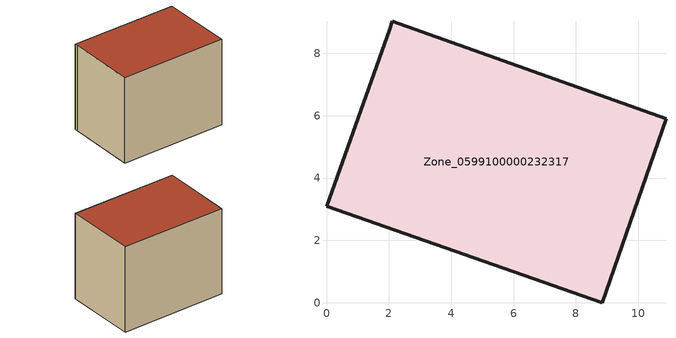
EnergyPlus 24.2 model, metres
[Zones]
Zone_0599100000232317
 floor ground (C_G): 2.03,8.78 2.11,9.03 10.89,5.91 8.84,0 0,3.1 z0.59
 wall outside (C_F): 10.89,5.91 2.11,9.03 2.03,8.78 0,3.1 8.84,0 10.89,5.91 z0.59:8.21
 roof outside (C_R): 2.11,9.03 2.03,8.78 0,3.1 8.84,0 10.89,5.91 z8.21
[BUILDING]
Pand.0599100000232317: North Axis=0; Terrain=City; Loads Convergence Tolerance Value=0.04; Temperature Convergence Tolerance Value=0.4; Solar Distribution=FullExterior; Maximum Number of Warmup Days=25; Minimum Number of Warmup Days=1
[Site:Location]
Rotterdam.The.Hague.AP_ZH_NLD Design_Conditions: Latitude=51.96; Longitude=4.45; Time Zone=1; Elevation=-4.5
[SITE:GROUNDTEMPERATURE:BUILDINGSURFACE]
18, 18, 18, 18, 18, 18, 18, 18, 18, 18, 18, 18
[MATERIAL] Thermal Absorptance=0.9; Solar Absorptance=0.7; Visible Absorptance=0.7
Name | Roughness | Thickness | Conductivity | Density | Specific Heat
G.TC.1965-1974 | MediumSmooth | 0.15 | 0.882353 | 540 | 1210
F.TC.1965-1974 | Rough | 0.3 | 0.697674 | 1920 | 840
R.TC.1965-1974 | MediumRough | 0.2 | 0.232558 | 1500 | 1000
[CONSTRUCTION]
C_G: G.TC.1965-1974
C_F: F.TC.1965-1974
C_R: R.TC.1965-1974
[ZONE]
Zone_0599100000232317: Type=1; Multiplier=1; Ceiling Height=Autocalculate; Volume=Autocalculate; Floor Area=autocalculate; Part of Total Floor Area=Yes
[ZONEINFILTRATION:DESIGNFLOWRATE]
Infil_Zone_0599100000232317: Zone or ZoneList or Space or SpaceList=Zone_0599100000232317; Schedule=AlwaysOn; Design Flow Rate Calculation Method=Flow/Area; Flow Rate per Floor Area=0.003; Constant Term Coefficient=1; Temperature Term Coefficient=0; Velocity Term Coefficient=0; Velocity Squared Term Coefficient=0
[HVACTEMPLATE:ZONE:IDEALLOADSAIRSYSTEM]
Zone_0599100000232317: Maximum Heating Supply Air Temperature=50; Minimum Cooling Supply Air Temperature=13; Maximum Heating Supply Air Humidity Ratio=0.0156; Minimum Cooling Supply Air Humidity Ratio=0.0077; Heating Limit=NoLimit; Cooling Limit=NoLimit; Dehumidification Control Type=ConstantSensibleHeatRatio; Cooling Sensible Heat Ratio=0.7; Dehumidification Setpoint=60; Humidification Control Type=None; Humidification Setpoint=30; Outdoor Air Method=None; Outdoor Air Flow Rate per Person=0.00944; Outdoor Air Flow Rate per Zone Floor Area=0; Outdoor Air Flow Rate per Zone=0; Demand Controlled Ventilation Type=None; Outdoor Air Economizer Type=NoEconomizer; Heat Recovery Type=None; Sensible Heat Recovery Effectiveness=0.7; Latent Heat Recovery Effectiveness=0.65
[ZONECONTROL:THERMOSTAT]
ThermostatControl_Zone_0599100000232317: Zone or ZoneList=Zone_0599100000232317; Control Type Schedule=DualSetpointControlType; Control 1=Thermostat_Zone_0599100000232317; Temperature Difference Between Cutout And Setpoint=0
[THERMOSTATSETPOINT:DUALSETPOINT]
Thermostat_Zone_0599100000232317: Heating Setpoint Temperature Schedule=HeatingSetpoint_Zone_0599100000232317; Cooling Setpoint Temperature Schedule=CoolingSetpoint_Zone_0599100000232317
[SCHEDULE:COMPACT]
HeatingSetpoint_Zone_0599100000232317: Through: 12/31, For: AllDays, Until: 24:00, 21
CoolingSetpoint_Zone_0599100000232317: Through: 12/31, For: AllDays, Until: 24:00, 24
DualSetpointControlType: Through: 12/31, For: AllDays, Until: 24:00, 4
AlwaysOn: Through: 12/31, For: AllDays, Until: 24:00, 1
